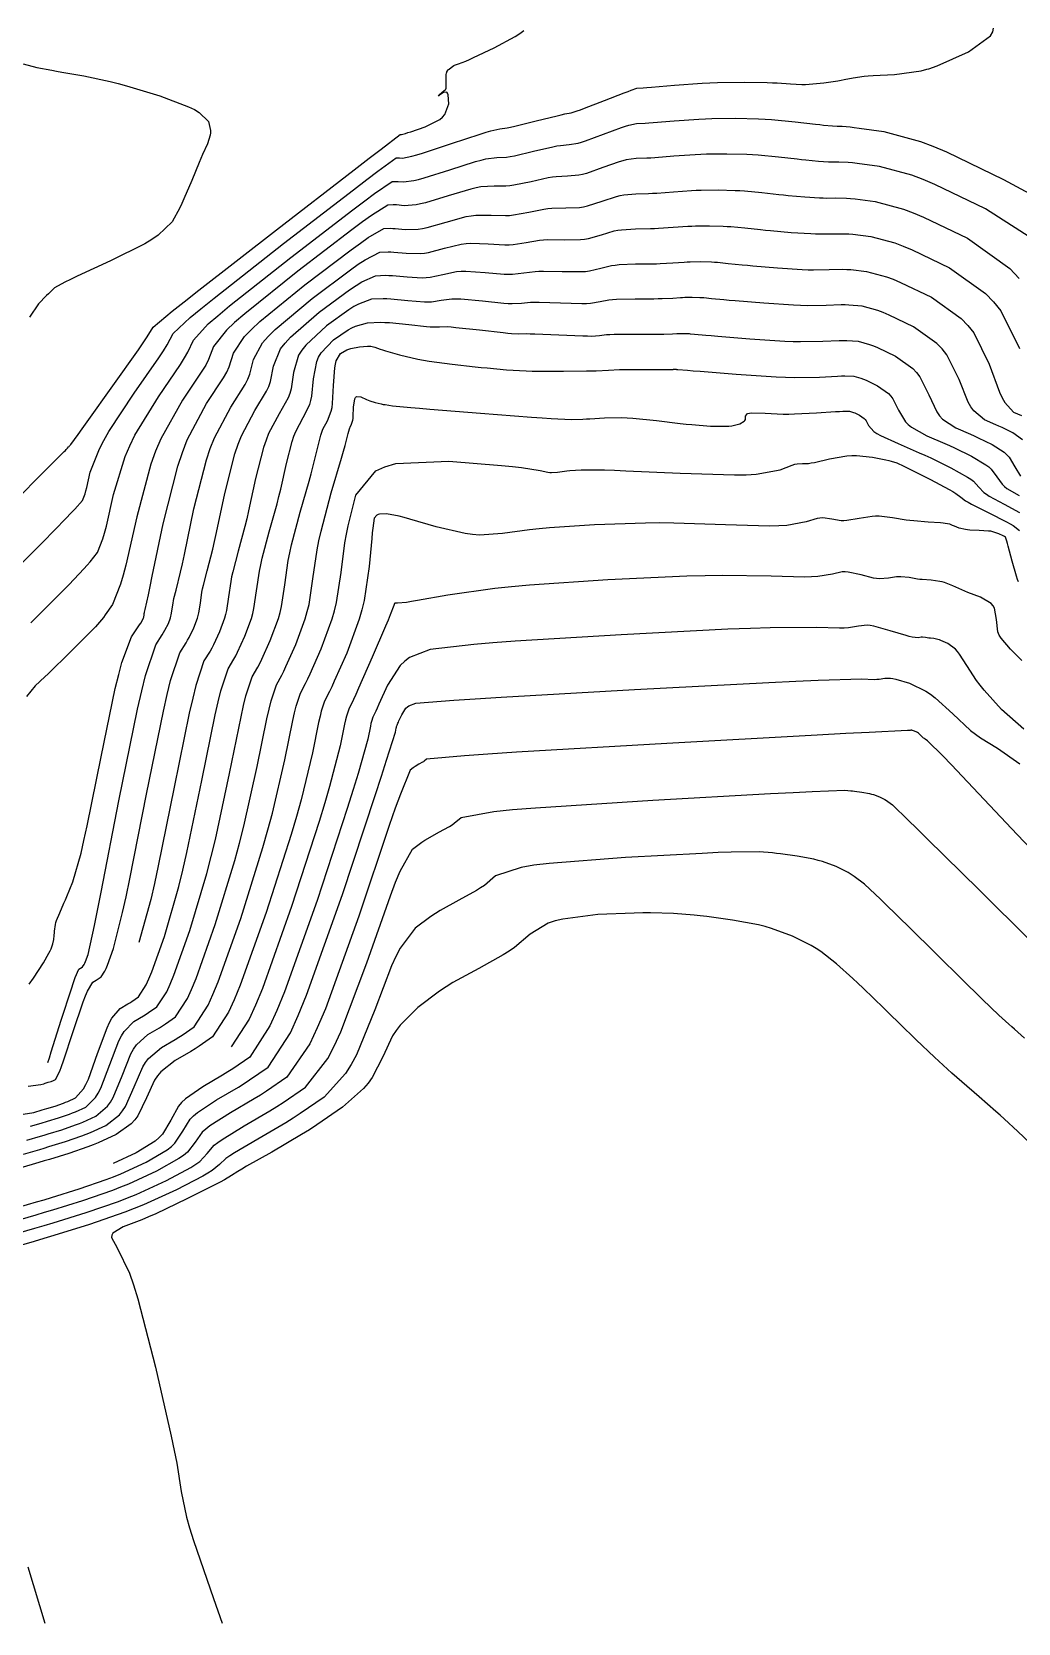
# Model space of a CAD drawing. Header units: metres. Extents: x 837476 to 838477, y 1189012 to 1191014.
# Drawn here: x 837798.6 to 837837.4, y 1189013.9 to 1189076.5 of the extents above; entities that cross this region are included whole.
import ezdxf

# ---------------------------------------------------------------- set-up
doc = ezdxf.new("R2010")
doc.units = ezdxf.units.M
doc.header["$LTSCALE"] = 0.3
doc.layers.add('COTAS 10', color=1, linetype='Continuous')
doc.layers.add('COTAS INT', color=252, linetype='Continuous')

msp = doc.modelspace()

# ---------------------------------------------------------------- linework, layer by layer
at = {"layer": 'COTAS 10'}
for points in [[(837798.022, 1189055.415), (837798.999, 1189056.4), (837799.926, 1189057.346), (837800.111, 1189057.539), (837800.265, 1189057.702), (837800.562, 1189058.043), (837800.666, 1189058.303), (837800.699, 1189058.416), (837800.734, 1189058.545), (837800.872, 1189059.159), (837801.227, 1189060.077), (837801.398, 1189060.398), (837801.601, 1189060.748), (837802.598, 1189062.256), (837803.567, 1189063.648), (837803.751, 1189063.926), (837803.9, 1189064.157), (837804.136, 1189064.604), (837804.802, 1189065.234), (837805.221, 1189065.58), (837805.743, 1189066.001), (837808.475, 1189068.144), (837811.221, 1189070.261), (837811.75, 1189070.665), (837812.18, 1189070.991), (837812.898, 1189071.512), (837812.977, 1189071.516), (837813.003, 1189071.515), (837813.03, 1189071.513), (837813.145, 1189071.502), (837813.518, 1189071.582), (837813.709, 1189071.637), (837813.937, 1189071.707), (837815.076, 1189072.08), (837816.21, 1189072.454), (837816.435, 1189072.524), (837816.622, 1189072.58), (837816.978, 1189072.662), (837817.261, 1189072.701), (837817.402, 1189072.731), (837817.57, 1189072.769), (837818.404, 1189072.971), (837819.23, 1189073.176), (837819.393, 1189073.215), (837819.529, 1189073.246), (837819.78, 1189073.293), (837820.021, 1189073.364), (837820.149, 1189073.411), (837820.304, 1189073.468), (837821.087, 1189073.771), (837821.866, 1189074.075), (837822.018, 1189074.133), (837822.143, 1189074.18), (837822.366, 1189074.254), (837822.619, 1189074.272), (837822.763, 1189074.284), (837822.94, 1189074.299), (837823.843, 1189074.376), (837824.939, 1189074.452), (837825.237, 1189074.466), (837825.533, 1189074.477), (837826.581, 1189074.491), (837827.491, 1189074.477), (837827.699, 1189074.471), (837827.888, 1189074.463), (837828.413, 1189074.424), (837828.857, 1189074.403), (837828.995, 1189074.406), (837829.14, 1189074.413), (837829.718, 1189074.47), (837830.273, 1189074.551), (837830.404, 1189074.573), (837830.525, 1189074.595), (837830.878, 1189074.671), (837831.303, 1189074.735), (837831.468, 1189074.749), (837831.655, 1189074.761), (837832.501, 1189074.791), (837833.543, 1189074.939), (837833.773, 1189075.004), (837833.837, 1189075.022), (837833.853, 1189075.026), (837834.172, 1189075.133), (837835.403, 1189075.685), (837836.272, 1189076.316), (837836.363, 1189076.473), (837836.389, 1189076.623)], [(837798.428, 1189035.001), (837798.924, 1189035.062), (837799.037, 1189035.094), (837799.068, 1189035.104), (837799.1, 1189035.113), (837799.215, 1189035.149), (837799.329, 1189035.188), (837799.36, 1189035.2), (837799.391, 1189035.213), (837799.497, 1189035.262), (837799.669, 1189035.583), (837799.74, 1189035.768), (837799.822, 1189035.993), (837800.203, 1189037.154), (837800.593, 1189038.32), (837800.68, 1189038.55), (837800.758, 1189038.739), (837800.964, 1189039.085), (837801.105, 1189039.168), (837801.142, 1189039.191), (837801.178, 1189039.214), (837801.3, 1189039.298), (837801.444, 1189039.522), (837801.494, 1189039.632), (837801.548, 1189039.764), (837801.782, 1189040.418), (837802.141, 1189041.832), (837802.275, 1189042.442), (837802.424, 1189043.148), (837803.085, 1189046.489), (837803.746, 1189049.751), (837803.895, 1189050.407), (837804.03, 1189050.955), (837804.392, 1189052.045), (837804.638, 1189052.433), (837804.7, 1189052.54), (837804.758, 1189052.647), (837804.945, 1189053.031), (837805.086, 1189053.413), (837805.115, 1189053.518), (837805.141, 1189053.624), (837805.199, 1189054.005), (837805.259, 1189054.432), (837805.286, 1189054.566), (837805.318, 1189054.708), (837805.47, 1189055.277), (837805.686, 1189056.117), (837805.758, 1189056.428), (837805.836, 1189056.774), (837806.16, 1189058.308), (837806.561, 1189059.879), (837806.686, 1189060.248), (837806.818, 1189060.588), (837807.346, 1189061.578), (837807.805, 1189062.335), (837807.893, 1189062.529), (837807.963, 1189062.715), (837808.077, 1189063.329), (837808.354, 1189063.999), (837808.528, 1189064.221), (837808.744, 1189064.458), (837809.874, 1189065.444), (837811.069, 1189066.326), (837811.325, 1189066.498), (837811.55, 1189066.638), (837812.092, 1189066.882), (837812.483, 1189066.898), (837812.613, 1189066.895), (837812.751, 1189066.887), (837813.326, 1189066.832), (837813.928, 1189066.8), (837814.084, 1189066.808), (837814.234, 1189066.822), (837814.734, 1189066.934), (837815.275, 1189067.042), (837815.451, 1189067.054), (837815.638, 1189067.058), (837816.406, 1189067.008), (837817.15, 1189066.944), (837817.322, 1189066.939), (837817.478, 1189066.94), (837817.919, 1189066.99), (837818.36, 1189067.052), (837818.517, 1189067.06), (837818.688, 1189067.065), (837819.431, 1189067.048), (837820.175, 1189067.042), (837820.347, 1189067.053), (837820.504, 1189067.069), (837820.949, 1189067.172), (837821.369, 1189067.282), (837821.511, 1189067.302), (837821.664, 1189067.319), (837822.306, 1189067.343), (837822.968, 1189067.348), (837823.133, 1189067.352), (837823.289, 1189067.358), (837823.787, 1189067.388), (837824.226, 1189067.418), (837824.346, 1189067.424), (837824.464, 1189067.428), (837824.884, 1189067.434), (837825.3, 1189067.423), (837825.416, 1189067.416), (837825.532, 1189067.408), (837825.955, 1189067.368), (837826.511, 1189067.311), (837826.711, 1189067.292), (837826.932, 1189067.273), (837827.893, 1189067.191), (837828.871, 1189067.127), (837829.101, 1189067.118), (837829.313, 1189067.112), (837829.934, 1189067.124), (837830.467, 1189067.135), (837830.624, 1189067.129), (837830.785, 1189067.119), (837831.401, 1189067.053), (837832.183, 1189066.84), (837832.449, 1189066.739), (837832.736, 1189066.619), (837833.951, 1189066.032), (837835.125, 1189065.2), (837835.385, 1189064.925), (837835.618, 1189064.63), (837836.226, 1189063.407), (837836.631, 1189062.296), (837836.736, 1189062.073), (837836.837, 1189061.887), (837837.177, 1189061.517), (837837.492, 1189061.383)], [(837798.243, 1189032.325), (837798.881, 1189032.511), (837799.06, 1189032.564), (837799.239, 1189032.618), (837799.892, 1189032.818), (837800.536, 1189033.041), (837800.71, 1189033.109), (837800.881, 1189033.179), (837801.485, 1189033.455), (837802.014, 1189033.865), (837802.139, 1189034.021), (837802.255, 1189034.194), (837802.596, 1189034.971), (837802.932, 1189035.753), (837803.044, 1189035.929), (837803.165, 1189036.088), (837803.672, 1189036.515), (837804.21, 1189036.831), (837804.351, 1189036.919), (837804.488, 1189037.007), (837804.951, 1189037.328), (837805.5, 1189038.178), (837805.69, 1189038.6), (837805.898, 1189039.103), (837806.787, 1189041.594), (837807.661, 1189044.389), (837807.858, 1189045.083), (837808.036, 1189045.743), (837808.52, 1189047.84), (837808.833, 1189049.381), (837808.903, 1189049.691), (837808.967, 1189049.95), (837809.138, 1189050.465), (837809.339, 1189050.844), (837809.422, 1189051.017), (837809.517, 1189051.22), (837809.955, 1189052.202), (837810.388, 1189053.377), (837810.479, 1189053.702), (837810.557, 1189054.027), (837810.735, 1189055.199), (837810.883, 1189056.379), (837810.942, 1189056.71), (837811.009, 1189057.041), (837811.317, 1189058.253), (837812.096, 1189059.199), (837812.46, 1189059.364), (837812.889, 1189059.487), (837814.972, 1189059.579), (837817.047, 1189059.414), (837817.469, 1189059.374), (837817.826, 1189059.337), (837818.569, 1189059.224), (837818.863, 1189059.154), (837818.938, 1189059.144), (837819.01, 1189059.139), (837819.245, 1189059.153), (837819.52, 1189059.193), (837819.617, 1189059.202), (837819.724, 1189059.212), (837820.182, 1189059.243), (837821.093, 1189059.24), (837821.484, 1189059.228), (837821.935, 1189059.21), (837824.065, 1189059.107), (837826.204, 1189059.045), (837826.66, 1189059.054), (837827.057, 1189059.074), (837828.001, 1189059.243), (837828.477, 1189059.429), (837828.578, 1189059.461), (837828.667, 1189059.485), (837828.879, 1189059.498), (837829.12, 1189059.5), (837829.227, 1189059.515), (837829.351, 1189059.537), (837829.942, 1189059.673), (837830.63, 1189059.793), (837830.815, 1189059.805), (837830.998, 1189059.808), (837831.637, 1189059.743), (837832.163, 1189059.633), (837832.274, 1189059.608), (837832.37, 1189059.585), (837832.591, 1189059.52), (837832.868, 1189059.388), (837832.999, 1189059.322), (837833.154, 1189059.244), (837833.909, 1189058.858), (837834.645, 1189058.468), (837834.788, 1189058.387), (837834.905, 1189058.318), (837835.106, 1189058.167), (837835.293, 1189058.028), (837835.401, 1189057.967), (837835.533, 1189057.895), (837836.212, 1189057.553), (837836.905, 1189057.199), (837837.046, 1189057.12), (837837.165, 1189057.049), (837837.41, 1189056.861)], [(837839.594, 1189042.519), (837837.322, 1189044.902), (837835.166, 1189047.195), (837834.746, 1189047.637), (837834.402, 1189047.995), (837833.802, 1189048.589), (837833.7, 1189048.649), (837833.672, 1189048.67), (837833.644, 1189048.692), (837833.54, 1189048.79), (837833.437, 1189048.884), (837833.409, 1189048.905), (837833.381, 1189048.923), (837833.285, 1189048.969), (837833.205, 1189048.993), (837833.188, 1189048.996), (837833.174, 1189048.999), (837833.14, 1189048.999), (837833.108, 1189048.993), (837833.095, 1189048.992), (837833.079, 1189048.992), (837833.007, 1189048.994), (837831.504, 1189048.917), (837830.587, 1189048.868), (837829.452, 1189048.805), (837823.544, 1189048.477), (837817.638, 1189048.133), (837816.505, 1189048.061), (837815.589, 1189047.999), (837814.096, 1189047.857), (837814.005, 1189047.781), (837813.974, 1189047.759), (837813.94, 1189047.738), (837813.797, 1189047.659), (837813.646, 1189047.576), (837813.607, 1189047.551), (837813.57, 1189047.527), (837813.444, 1189047.432), (837813.064, 1189046.491), (837812.866, 1189045.933), (837812.628, 1189045.246), (837811.435, 1189041.688), (837810.115, 1189038.041), (837809.797, 1189037.297), (837809.5, 1189036.668), (837808.602, 1189035.357), (837807.797, 1189034.8), (837807.559, 1189034.647), (837807.315, 1189034.494), (837806.381, 1189033.946), (837805.573, 1189033.436), (837805.409, 1189033.308), (837805.271, 1189033.185), (837804.989, 1189032.789), (837804.688, 1189032.395), (837804.538, 1189032.274), (837804.359, 1189032.147), (837803.472, 1189031.648), (837802.372, 1189031.146), (837802.059, 1189031.018), (837801.742, 1189030.894), (837800.568, 1189030.488), (837799.378, 1189030.122), (837799.052, 1189030.024), (837798.726, 1189029.927), (837797.562, 1189029.588)]]:
    msp.add_lwpolyline(points, dxfattribs=at)
at = {"layer": 'COTAS INT'}
for points in [[(837797.868, 1189057.972), (837799.088, 1189059.202), (837799.324, 1189059.44), (837799.517, 1189059.634), (837799.848, 1189059.966), (837799.894, 1189060.011), (837799.92, 1189060.039), (837799.969, 1189060.094), (837800.02, 1189060.152), (837800.034, 1189060.168), (837800.049, 1189060.184), (837800.105, 1189060.242), (837800.394, 1189060.632), (837800.556, 1189060.857), (837800.753, 1189061.132), (837801.763, 1189062.551), (837802.761, 1189063.97), (837802.952, 1189064.246), (837803.105, 1189064.471), (837803.348, 1189064.859), (837804.091, 1189065.48), (837804.56, 1189065.852), (837805.143, 1189066.31), (837808.196, 1189068.684), (837811.251, 1189071.048), (837811.835, 1189071.499), (837812.306, 1189071.862), (837813.06, 1189072.438), (837813.075, 1189072.439), (837813.086, 1189072.439), (837813.109, 1189072.436), (837813.268, 1189072.481), (837813.359, 1189072.51), (837813.471, 1189072.546), (837814.046, 1189072.738), (837814.618, 1189073.023), (837814.728, 1189073.118), (837814.817, 1189073.22), (837814.966, 1189073.645), (837814.941, 1189074), (837814.921, 1189074.057), (837814.896, 1189074.096), (837814.757, 1189074.089), (837814.618, 1189073.993), (837814.593, 1189073.977), (837814.573, 1189073.964), (837814.547, 1189073.953), (837814.574, 1189073.981), (837814.587, 1189073.993), (837814.602, 1189074.006), (837814.678, 1189074.069), (837814.794, 1189074.162), (837814.838, 1189074.198), (837814.863, 1189074.254), (837814.867, 1189074.279), (837814.869, 1189074.309), (837814.868, 1189074.453), (837814.862, 1189074.61), (837814.862, 1189074.647), (837814.863, 1189074.682), (837814.871, 1189074.787), (837814.885, 1189074.864), (837814.889, 1189074.881), (837814.894, 1189074.897), (837814.913, 1189074.939), (837814.949, 1189074.98), (837814.964, 1189074.994), (837814.982, 1189075.01), (837815.065, 1189075.078), (837815.169, 1189075.146), (837815.2, 1189075.162), (837815.232, 1189075.175), (837815.353, 1189075.212), (837815.644, 1189075.325), (837815.783, 1189075.387), (837815.947, 1189075.462), (837816.748, 1189075.843), (837817.577, 1189076.293), (837817.759, 1189076.412), (837817.92, 1189076.528)], [(837798.234, 1189075.211), (837798.766, 1189075.076), (837799.352, 1189074.964), (837799.545, 1189074.928), (837799.753, 1189074.891), (837800.617, 1189074.739), (837801.654, 1189074.519), (837801.971, 1189074.438), (837802.301, 1189074.349), (837803.599, 1189073.956), (837804.735, 1189073.528), (837804.963, 1189073.417), (837805.153, 1189073.308), (837805.524, 1189072.942), (837805.594, 1189072.597), (837805.593, 1189072.503), (837805.583, 1189072.409), (837805.476, 1189072.071), (837805.283, 1189071.647), (837805.219, 1189071.498), (837805.151, 1189071.335), (837804.866, 1189070.632), (837804.555, 1189069.9), (837804.471, 1189069.718), (837804.387, 1189069.546), (837804.09, 1189069.002), (837803.539, 1189068.472), (837803.296, 1189068.308), (837803.014, 1189068.137), (837801.665, 1189067.461), (837800.349, 1189066.858), (837800.088, 1189066.733), (837799.871, 1189066.627), (837799.457, 1189066.398), (837799.286, 1189066.236), (837799.221, 1189066.173), (837799.15, 1189066.101), (837798.829, 1189065.773), (837798.484, 1189065.256)], [(837798.529, 1189053.219), (837799.062, 1189053.754), (837799.223, 1189053.916), (837799.389, 1189054.083), (837800.035, 1189054.733), (837800.621, 1189055.345), (837800.749, 1189055.488), (837800.863, 1189055.619), (837801.151, 1189055.994), (837801.364, 1189056.527), (837801.431, 1189056.757), (837801.502, 1189057.022), (837801.784, 1189058.279), (837802.24, 1189059.775), (837802.42, 1189060.191), (837802.622, 1189060.607), (837803.548, 1189062.12), (837804.414, 1189063.386), (837804.58, 1189063.647), (837804.713, 1189063.869), (837804.924, 1189064.349), (837805.512, 1189064.987), (837805.883, 1189065.308), (837806.343, 1189065.693), (837808.755, 1189067.604), (837811.19, 1189069.474), (837811.665, 1189069.832), (837812.054, 1189070.121), (837812.737, 1189070.586), (837812.878, 1189070.592), (837812.925, 1189070.591), (837812.974, 1189070.588), (837813.182, 1189070.568), (837813.6, 1189070.625), (837813.784, 1189070.671), (837813.996, 1189070.73), (837815.007, 1189071.051), (837816.023, 1189071.371), (837816.238, 1189071.43), (837816.425, 1189071.476), (837816.864, 1189071.531), (837817.239, 1189071.55), (837817.386, 1189071.573), (837817.552, 1189071.603), (837818.307, 1189071.775), (837819.056, 1189071.951), (837819.218, 1189071.984), (837819.36, 1189072.009), (837819.71, 1189072.044), (837820.052, 1189072.1), (837820.189, 1189072.139), (837820.344, 1189072.188), (837821.06, 1189072.452), (837821.767, 1189072.717), (837821.917, 1189072.767), (837822.047, 1189072.808), (837822.354, 1189072.872), (837822.689, 1189072.888), (837822.837, 1189072.898), (837823.009, 1189072.911), (837823.832, 1189072.978), (837824.797, 1189073.045), (837825.059, 1189073.057), (837825.319, 1189073.067), (837826.242, 1189073.079), (837827.156, 1189073.054), (837827.411, 1189073.04), (837827.667, 1189073.023), (837828.597, 1189072.935), (837829.389, 1189072.844), (837829.558, 1189072.826), (837829.705, 1189072.81), (837830.055, 1189072.775), (837830.24, 1189072.763), (837830.284, 1189072.761), (837830.324, 1189072.76), (837830.441, 1189072.762), (837830.751, 1189072.734), (837830.912, 1189072.715), (837831.105, 1189072.689), (837832.077, 1189072.554), (837833.52, 1189072.163), (837834.01, 1189071.976), (837834.54, 1189071.755), (837836.783, 1189070.672), (837838.808, 1189069.576)], [(837837.941, 1189068.313), (837836.075, 1189069.512), (837834.089, 1189070.471), (837833.62, 1189070.667), (837833.185, 1189070.832), (837831.908, 1189071.179), (837831.025, 1189071.297), (837830.84, 1189071.318), (837830.68, 1189071.335), (837830.315, 1189071.353), (837830.071, 1189071.348), (837829.988, 1189071.35), (837829.898, 1189071.354), (837829.514, 1189071.379), (837829.012, 1189071.425), (837828.846, 1189071.442), (837828.67, 1189071.461), (837827.936, 1189071.543), (837827.133, 1189071.619), (837826.912, 1189071.634), (837826.692, 1189071.646), (837825.902, 1189071.668), (837825.106, 1189071.657), (837824.881, 1189071.649), (837824.654, 1189071.638), (837823.82, 1189071.581), (837823.079, 1189071.522), (837822.911, 1189071.511), (837822.759, 1189071.503), (837822.342, 1189071.49), (837821.951, 1189071.436), (837821.815, 1189071.401), (837821.667, 1189071.358), (837821.032, 1189071.132), (837820.384, 1189070.908), (837820.228, 1189070.867), (837820.083, 1189070.836), (837819.64, 1189070.795), (837819.192, 1189070.773), (837819.043, 1189070.753), (837818.882, 1189070.726), (837818.21, 1189070.579), (837817.533, 1189070.437), (837817.37, 1189070.414), (837817.217, 1189070.398), (837816.749, 1189070.4), (837816.228, 1189070.371), (837816.041, 1189070.336), (837815.836, 1189070.289), (837814.939, 1189070.022), (837814.056, 1189069.753), (837813.859, 1189069.705), (837813.682, 1189069.669), (837813.218, 1189069.634), (837812.918, 1189069.663), (837812.847, 1189069.667), (837812.779, 1189069.669), (837812.576, 1189069.66), (837811.928, 1189069.25), (837811.58, 1189068.998), (837811.16, 1189068.687), (837809.035, 1189067.064), (837806.943, 1189065.384), (837806.544, 1189065.036), (837806.223, 1189064.74), (837805.712, 1189064.094), (837805.525, 1189063.58), (837805.408, 1189063.367), (837805.262, 1189063.123), (837804.498, 1189061.985), (837803.643, 1189060.467), (837803.441, 1189059.983), (837803.253, 1189059.472), (837802.697, 1189057.399), (837802.27, 1189055.499), (837802.163, 1189055.098), (837802.062, 1189054.75), (837801.739, 1189053.945), (837801.46, 1189053.535), (837801.387, 1189053.437), (837801.316, 1189053.345), (837801.071, 1189053.067), (837800.756, 1189052.75), (837800.64, 1189052.634), (837800.512, 1189052.505), (837799.943, 1189051.935), (837799.358, 1189051.357), (837799.219, 1189051.223), (837799.089, 1189051.1), (837798.705, 1189050.748), (837798.356, 1189050.324)], [(837798.467, 1189039.013), (837798.631, 1189039.243), (837799.035, 1189039.854), (837799.246, 1189040.235), (837799.29, 1189040.321), (837799.326, 1189040.397), (837799.403, 1189040.602), (837799.432, 1189040.768), (837799.439, 1189040.82), (837799.445, 1189040.876), (837799.462, 1189041.098), (837799.501, 1189041.354), (837799.521, 1189041.431), (837799.546, 1189041.51), (837799.667, 1189041.817), (837799.835, 1189042.199), (837799.889, 1189042.326), (837799.946, 1189042.463), (837800.18, 1189043.031), (837800.506, 1189044.169), (837800.622, 1189044.663), (837800.748, 1189045.236), (837801.294, 1189047.954), (837801.854, 1189050.641), (837801.988, 1189051.194), (837802.114, 1189051.665), (837802.494, 1189052.676), (837802.758, 1189053.069), (837802.811, 1189053.149), (837802.855, 1189053.217), (837802.941, 1189053.362), (837802.965, 1189053.427), (837802.97, 1189053.445), (837802.974, 1189053.463), (837802.984, 1189053.528), (837802.994, 1189053.6), (837802.999, 1189053.623), (837803.004, 1189053.647), (837803.03, 1189053.744), (837803.157, 1189054.326), (837803.226, 1189054.656), (837803.309, 1189055.059), (837803.733, 1189057.123), (837804.312, 1189059.393), (837804.493, 1189059.927), (837804.684, 1189060.418), (837805.447, 1189061.849), (837806.11, 1189062.86), (837806.236, 1189063.088), (837806.338, 1189063.292), (837806.501, 1189063.839), (837806.933, 1189064.493), (837807.205, 1189064.765), (837807.543, 1189065.075), (837809.314, 1189066.524), (837811.13, 1189067.9), (837811.495, 1189068.165), (837811.802, 1189068.379), (837812.414, 1189068.734), (837812.681, 1189068.745), (837812.769, 1189068.743), (837812.863, 1189068.738), (837813.254, 1189068.7), (837813.764, 1189068.713), (837813.934, 1189068.739), (837814.115, 1189068.776), (837814.871, 1189068.993), (837815.649, 1189069.207), (837815.845, 1189069.242), (837816.031, 1189069.267), (837816.635, 1189069.269), (837817.194, 1189069.247), (837817.354, 1189069.256), (837817.515, 1189069.272), (837818.113, 1189069.383), (837818.708, 1189069.502), (837818.867, 1189069.522), (837819.024, 1189069.537), (837819.571, 1189069.546), (837820.113, 1189069.571), (837820.268, 1189069.596), (837820.424, 1189069.629), (837821.004, 1189069.812), (837821.568, 1189069.999), (837821.714, 1189070.035), (837821.855, 1189070.063), (837822.33, 1189070.108), (837822.829, 1189070.118), (837822.985, 1189070.125), (837823.149, 1189070.134), (837823.809, 1189070.183), (837824.511, 1189070.232), (837824.702, 1189070.241), (837824.892, 1189070.248), (837825.563, 1189070.257), (837826.228, 1189070.238), (837826.413, 1189070.228), (837826.599, 1189070.216), (837827.276, 1189070.151), (837827.95, 1189070.078), (837828.135, 1189070.059), (837828.318, 1189070.041), (837828.974, 1189069.983), (837829.555, 1189069.945), (837829.692, 1189069.939), (837829.819, 1189069.936), (837830.188, 1189069.943), (837830.609, 1189069.935), (837830.768, 1189069.922), (837830.945, 1189069.904), (837831.739, 1189069.804), (837832.851, 1189069.502), (837833.229, 1189069.357), (837833.638, 1189069.187), (837835.367, 1189068.352), (837837.036, 1189067.168), (837837.406, 1189066.776)], [(837799.2, 1189035.927), (837799.261, 1189036.117), (837799.335, 1189036.353), (837799.725, 1189037.59), (837800.125, 1189038.833), (837800.207, 1189039.074), (837800.276, 1189039.269), (837800.422, 1189039.599), (837800.484, 1189039.635), (837800.501, 1189039.646), (837800.516, 1189039.656), (837800.57, 1189039.693), (837800.633, 1189039.79), (837800.655, 1189039.839), (837800.678, 1189039.897), (837800.781, 1189040.183), (837801.037, 1189041.32), (837801.158, 1189041.914), (837801.301, 1189042.629), (837801.998, 1189046.219), (837802.729, 1189049.825), (837802.894, 1189050.55), (837803.042, 1189051.156), (837803.443, 1189052.36), (837803.698, 1189052.751), (837803.755, 1189052.844), (837803.807, 1189052.932), (837803.943, 1189053.196), (837804.025, 1189053.42), (837804.042, 1189053.482), (837804.057, 1189053.544), (837804.091, 1189053.767), (837804.127, 1189054.016), (837804.143, 1189054.095), (837804.161, 1189054.178), (837804.25, 1189054.511), (837804.421, 1189055.221), (837804.492, 1189055.542), (837804.572, 1189055.916), (837804.947, 1189057.715), (837805.436, 1189059.636), (837805.59, 1189060.087), (837805.751, 1189060.503), (837806.397, 1189061.714), (837806.957, 1189062.598), (837807.064, 1189062.808), (837807.151, 1189063.003), (837807.289, 1189063.584), (837807.644, 1189064.246), (837807.866, 1189064.493), (837808.143, 1189064.767), (837809.594, 1189065.984), (837811.099, 1189067.113), (837811.41, 1189067.331), (837811.676, 1189067.509), (837812.253, 1189067.808), (837812.582, 1189067.822), (837812.691, 1189067.819), (837812.807, 1189067.813), (837813.29, 1189067.766), (837813.846, 1189067.757), (837814.009, 1189067.774), (837814.174, 1189067.799), (837814.802, 1189067.963), (837815.462, 1189068.124), (837815.648, 1189068.148), (837815.835, 1189068.162), (837816.52, 1189068.139), (837817.172, 1189068.095), (837817.338, 1189068.098), (837817.497, 1189068.106), (837818.016, 1189068.186), (837818.534, 1189068.277), (837818.692, 1189068.291), (837818.856, 1189068.301), (837819.501, 1189068.297), (837820.144, 1189068.307), (837820.307, 1189068.324), (837820.464, 1189068.349), (837820.977, 1189068.492), (837821.469, 1189068.641), (837821.612, 1189068.669), (837821.76, 1189068.691), (837822.318, 1189068.725), (837822.898, 1189068.733), (837823.059, 1189068.739), (837823.219, 1189068.746), (837823.798, 1189068.786), (837824.369, 1189068.825), (837824.524, 1189068.832), (837824.678, 1189068.838), (837825.223, 1189068.845), (837825.764, 1189068.83), (837825.915, 1189068.822), (837826.066, 1189068.812), (837826.616, 1189068.76), (837827.231, 1189068.694), (837827.423, 1189068.676), (837827.625, 1189068.657), (837828.434, 1189068.587), (837829.213, 1189068.536), (837829.396, 1189068.528), (837829.566, 1189068.524), (837830.061, 1189068.533), (837830.538, 1189068.535), (837830.696, 1189068.525), (837830.865, 1189068.512), (837831.57, 1189068.428), (837832.517, 1189068.171), (837832.839, 1189068.048), (837833.187, 1189067.903), (837834.659, 1189067.192), (837836.08, 1189066.184), (837836.396, 1189065.85), (837836.678, 1189065.494), (837837.414, 1189064.012)], [(837837.529, 1189060.422), (837837.152, 1189060.696), (837836.727, 1189060.906), (837836.607, 1189060.962), (837836.487, 1189061.017), (837836.042, 1189061.207), (837835.614, 1189061.564), (837835.503, 1189061.723), (837835.396, 1189061.909), (837835.038, 1189062.801), (837834.558, 1189063.766), (837834.375, 1189063.999), (837834.169, 1189064.215), (837833.244, 1189064.872), (837832.285, 1189065.335), (837832.058, 1189065.43), (837831.848, 1189065.51), (837831.232, 1189065.677), (837830.705, 1189065.727), (837830.552, 1189065.733), (837830.396, 1189065.735), (837829.807, 1189065.714), (837829.061, 1189065.7), (837828.805, 1189065.707), (837828.528, 1189065.718), (837827.353, 1189065.796), (837826.238, 1189065.889), (837826, 1189065.909), (837825.792, 1189065.928), (837825.295, 1189065.976), (837824.999, 1189066.005), (837824.917, 1189066.01), (837824.836, 1189066.015), (837824.544, 1189066.023), (837824.25, 1189066.019), (837824.167, 1189066.016), (837824.084, 1189066.012), (837823.776, 1189065.99), (837823.359, 1189065.97), (837823.206, 1189065.966), (837823.038, 1189065.963), (837822.294, 1189065.961), (837821.568, 1189065.947), (837821.41, 1189065.936), (837821.27, 1189065.923), (837820.922, 1189065.852), (837820.544, 1189065.789), (837820.387, 1189065.781), (837820.206, 1189065.778), (837819.361, 1189065.8), (837818.52, 1189065.828), (837818.342, 1189065.829), (837818.186, 1189065.827), (837817.823, 1189065.794), (837817.46, 1189065.774), (837817.306, 1189065.781), (837817.128, 1189065.792), (837816.291, 1189065.877), (837815.441, 1189065.953), (837815.254, 1189065.959), (837815.088, 1189065.959), (837814.666, 1189065.905), (837814.293, 1189065.846), (837814.159, 1189065.842), (837814.01, 1189065.844), (837813.363, 1189065.898), (837812.695, 1189065.962), (837812.535, 1189065.971), (837812.385, 1189065.975), (837811.931, 1189065.956), (837811.424, 1189065.767), (837811.24, 1189065.664), (837811.038, 1189065.539), (837810.154, 1189064.904), (837809.344, 1189064.149), (837809.189, 1189063.949), (837809.064, 1189063.753), (837808.865, 1189063.074), (837808.776, 1189062.426), (837808.721, 1189062.249), (837808.653, 1189062.073), (837808.296, 1189061.443), (837807.885, 1189060.673), (837807.783, 1189060.409), (837807.685, 1189060.122), (837807.374, 1189058.901), (837807.099, 1189057.632), (837807.025, 1189057.314), (837806.951, 1189057.012), (837806.69, 1189056.044), (837806.475, 1189055.238), (837806.43, 1189055.038), (837806.392, 1189054.848), (837806.306, 1189054.244), (837806.224, 1189053.705), (837806.188, 1189053.555), (837806.146, 1189053.406), (837805.947, 1189052.865), (837805.71, 1189052.361), (837805.644, 1189052.235), (837805.579, 1189052.115), (837805.341, 1189051.729), (837805.017, 1189050.754), (837804.897, 1189050.264), (837804.764, 1189049.677), (837804.172, 1189046.759), (837803.546, 1189043.667), (837803.392, 1189042.97), (837803.245, 1189042.343), (837802.783, 1189040.654)], [(837798.054, 1189033.864), (837798.651, 1189033.967), (837798.975, 1189034.061), (837799.065, 1189034.088), (837799.156, 1189034.115), (837799.486, 1189034.217), (837799.812, 1189034.33), (837799.9, 1189034.364), (837799.987, 1189034.399), (837800.292, 1189034.539), (837800.607, 1189034.896), (837800.7, 1189035.069), (837800.795, 1189035.274), (837801.16, 1189036.281), (837801.528, 1189037.293), (837801.626, 1189037.501), (837801.721, 1189037.678), (837802.047, 1189038.057), (837802.347, 1189038.233), (837802.426, 1189038.282), (837802.502, 1189038.332), (837802.76, 1189038.51), (837803.066, 1189038.984), (837803.172, 1189039.219), (837803.288, 1189039.5), (837803.784, 1189040.889), (837804.349, 1189042.854), (837804.508, 1189043.498), (837804.669, 1189044.186), (837805.259, 1189047.029), (837805.781, 1189049.603), (837805.899, 1189050.12), (837806.005, 1189050.553), (837806.29, 1189051.413), (837806.519, 1189051.797), (837806.589, 1189051.931), (837806.662, 1189052.076), (837806.949, 1189052.699), (837807.207, 1189053.398), (837807.261, 1189053.592), (837807.307, 1189053.785), (837807.413, 1189054.483), (837807.524, 1189055.263), (837807.574, 1189055.509), (837807.632, 1189055.768), (837807.91, 1189056.811), (837808.216, 1189057.907), (837808.291, 1189058.201), (837808.363, 1189058.489), (837808.588, 1189059.494), (837808.81, 1189060.365), (837808.879, 1189060.57), (837808.953, 1189060.758), (837809.246, 1189061.307), (837809.5, 1189061.81), (837809.549, 1189061.97), (837809.589, 1189062.138), (837809.653, 1189062.819), (837809.775, 1189063.506), (837809.85, 1189063.677), (837809.944, 1189063.841), (837810.433, 1189064.364), (837811.008, 1189064.752), (837811.155, 1189064.831), (837811.298, 1189064.897), (837811.769, 1189065.03), (837812.286, 1189065.051), (837812.457, 1189065.046), (837812.639, 1189065.037), (837813.399, 1189064.964), (837814.092, 1189064.888), (837814.233, 1189064.876), (837814.352, 1189064.869), (837814.598, 1189064.876), (837814.901, 1189064.877), (837815.057, 1189064.865), (837815.244, 1189064.849), (837816.177, 1189064.746), (837817.106, 1189064.641), (837817.29, 1189064.623), (837817.442, 1189064.609), (837817.726, 1189064.598), (837818.013, 1189064.602), (837818.166, 1189064.598), (837818.352, 1189064.592), (837819.292, 1189064.551), (837820.237, 1189064.513), (837820.426, 1189064.51), (837820.584, 1189064.509), (837820.894, 1189064.532), (837821.171, 1189064.564), (837821.308, 1189064.57), (837821.472, 1189064.575), (837822.283, 1189064.579), (837823.107, 1189064.578), (837823.28, 1189064.58), (837823.429, 1189064.581), (837823.765, 1189064.593), (837823.941, 1189064.605), (837824.037, 1189064.609), (837824.205, 1189064.611), (837824.372, 1189064.607), (837824.418, 1189064.604), (837824.465, 1189064.601), (837824.635, 1189064.585), (837825.073, 1189064.544), (837825.288, 1189064.526), (837825.545, 1189064.504), (837826.813, 1189064.4), (837828.186, 1189064.309), (837828.509, 1189064.296), (837828.808, 1189064.288), (837829.68, 1189064.305), (837830.325, 1189064.335), (837830.48, 1189064.336), (837830.625, 1189064.335), (837831.063, 1189064.302), (837831.514, 1189064.179), (837831.668, 1189064.121), (837831.834, 1189064.051), (837832.536, 1189063.713), (837833.213, 1189063.231), (837833.364, 1189063.073), (837833.498, 1189062.903), (837833.85, 1189062.196), (837834.162, 1189061.523), (837834.271, 1189061.374), (837834.391, 1189061.241), (837834.907, 1189060.897), (837835.481, 1189060.651), (837835.637, 1189060.58), (837835.792, 1189060.507), (837836.342, 1189060.237), (837836.808, 1189059.934), (837836.911, 1189059.841), (837837.002, 1189059.744), (837837.237, 1189059.364), (837837.45, 1189058.997)], [(837798.515, 1189033.42), (837798.943, 1189033.544), (837799.183, 1189033.616), (837799.621, 1189033.751), (837800.053, 1189033.9), (837800.17, 1189033.946), (837800.285, 1189033.993), (837800.69, 1189034.178), (837801.076, 1189034.552), (837801.18, 1189034.719), (837801.282, 1189034.914), (837801.639, 1189035.844), (837801.996, 1189036.78), (837802.099, 1189036.977), (837802.202, 1189037.148), (837802.589, 1189037.543), (837802.968, 1189037.766), (837803.067, 1189037.828), (837803.164, 1189037.89), (837803.49, 1189038.116), (837803.877, 1189038.715), (837804.012, 1189039.013), (837804.158, 1189039.367), (837804.785, 1189041.124), (837805.453, 1189043.366), (837805.625, 1189044.027), (837805.791, 1189044.705), (837806.346, 1189047.299), (837806.798, 1189049.529), (837806.9, 1189049.977), (837806.992, 1189050.352), (837807.239, 1189051.097), (837807.459, 1189051.479), (837807.533, 1189051.626), (837807.613, 1189051.791), (837807.951, 1189052.533), (837808.267, 1189053.391), (837808.333, 1189053.629), (837808.39, 1189053.866), (837808.52, 1189054.721), (837808.656, 1189055.679), (837808.717, 1189055.981), (837808.789, 1189056.299), (837809.13, 1189057.577), (837809.48, 1189058.803), (837809.557, 1189059.087), (837809.626, 1189059.347), (837809.802, 1189060.087), (837809.934, 1189060.608), (837809.976, 1189060.73), (837810.02, 1189060.843), (837810.195, 1189061.172), (837810.348, 1189061.547), (837810.377, 1189061.69), (837810.401, 1189061.849), (837810.441, 1189062.564), (837810.485, 1189063.259), (837810.512, 1189063.405), (837810.544, 1189063.532), (837810.713, 1189063.824), (837810.954, 1189063.962), (837811.033, 1189063.993), (837811.116, 1189064.019), (837811.457, 1189064.086), (837811.776, 1189064.111), (837811.846, 1189064.111), (837811.908, 1189064.108), (837812.061, 1189064.073), (837812.271, 1189063.994), (837812.368, 1189063.963), (837812.482, 1189063.928), (837813.033, 1189063.77), (837813.751, 1189063.601), (837813.971, 1189063.559), (837814.2, 1189063.52), (837815.1, 1189063.396), (837816.011, 1189063.298), (837816.247, 1189063.274), (837816.475, 1189063.251), (837817.236, 1189063.183), (837818.014, 1189063.138), (837818.252, 1189063.131), (837818.499, 1189063.125), (837819.476, 1189063.121), (837820.38, 1189063.134), (837820.583, 1189063.139), (837820.764, 1189063.144), (837821.246, 1189063.167), (837821.679, 1189063.187), (837821.829, 1189063.19), (837821.992, 1189063.193), (837822.692, 1189063.195), (837823.333, 1189063.193), (837823.563, 1189063.193), (837823.754, 1189063.195), (837823.798, 1189063.198), (837823.811, 1189063.199), (837823.823, 1189063.199), (837823.865, 1189063.2), (837823.908, 1189063.199), (837823.92, 1189063.198), (837823.931, 1189063.197), (837823.974, 1189063.193), (837824.353, 1189063.161), (837824.577, 1189063.143), (837824.851, 1189063.12), (837826.272, 1189063.004), (837827.844, 1189062.9), (837828.214, 1189062.885), (837828.555, 1189062.876), (837829.554, 1189062.895), (837830.254, 1189062.935), (837830.408, 1189062.94), (837830.545, 1189062.942), (837830.893, 1189062.926), (837831.18, 1189062.849), (837831.277, 1189062.811), (837831.383, 1189062.768), (837831.828, 1189062.553), (837832.258, 1189062.247), (837832.353, 1189062.147), (837832.439, 1189062.039), (837832.661, 1189061.59), (837832.927, 1189061.136), (837833.039, 1189061.024), (837833.168, 1189060.918), (837833.772, 1189060.586), (837834.476, 1189060.285), (837834.667, 1189060.198), (837834.857, 1189060.109), (837835.531, 1189059.777), (837836.087, 1189059.445), (837836.203, 1189059.356), (837836.303, 1189059.269), (837836.526, 1189058.965), (837836.731, 1189058.674), (837836.819, 1189058.595), (837836.92, 1189058.516), (837837.4, 1189058.237)], [(837798.379, 1189032.872), (837798.912, 1189033.027), (837799.062, 1189033.072), (837799.211, 1189033.117), (837799.757, 1189033.285), (837800.295, 1189033.471), (837800.44, 1189033.527), (837800.583, 1189033.586), (837801.087, 1189033.816), (837801.545, 1189034.209), (837801.659, 1189034.37), (837801.768, 1189034.554), (837802.118, 1189035.408), (837802.464, 1189036.266), (837802.572, 1189036.453), (837802.684, 1189036.618), (837803.131, 1189037.029), (837803.589, 1189037.299), (837803.709, 1189037.374), (837803.826, 1189037.449), (837804.221, 1189037.722), (837804.688, 1189038.446), (837804.851, 1189038.806), (837805.028, 1189039.235), (837805.786, 1189041.359), (837806.557, 1189043.877), (837806.741, 1189044.555), (837806.914, 1189045.224), (837807.433, 1189047.569), (837807.815, 1189049.455), (837807.902, 1189049.834), (837807.979, 1189050.151), (837808.189, 1189050.781), (837808.399, 1189051.161), (837808.478, 1189051.322), (837808.565, 1189051.505), (837808.953, 1189052.368), (837809.327, 1189053.384), (837809.406, 1189053.665), (837809.474, 1189053.946), (837809.628, 1189054.96), (837809.789, 1189056.095), (837809.861, 1189056.452), (837809.945, 1189056.829), (837810.349, 1189058.344), (837810.745, 1189059.698), (837810.824, 1189059.973), (837810.889, 1189060.205), (837811.015, 1189060.68), (837811.059, 1189060.851), (837811.073, 1189060.891), (837811.087, 1189060.928), (837811.145, 1189061.036), (837811.195, 1189061.193), (837811.205, 1189061.261), (837811.213, 1189061.34), (837811.227, 1189061.712), (837811.272, 1189062.043), (837811.3, 1189062.096), (837811.335, 1189062.132), (837811.515, 1189062.121), (837811.737, 1189062.013), (837811.799, 1189061.987), (837811.859, 1189061.963), (837812.078, 1189061.891), (837812.314, 1189061.835), (837812.386, 1189061.821), (837812.462, 1189061.809), (837812.758, 1189061.768), (837813.48, 1189061.701), (837813.824, 1189061.672), (837814.23, 1189061.637), (837816.215, 1189061.474), (837818.22, 1189061.318), (837818.637, 1189061.288), (837818.995, 1189061.265), (837819.793, 1189061.23), (837820.241, 1189061.241), (837820.379, 1189061.248), (837820.522, 1189061.255), (837821.089, 1189061.292), (837821.77, 1189061.303), (837821.986, 1189061.293), (837822.214, 1189061.279), (837823.136, 1189061.182), (837824.07, 1189061.069), (837824.306, 1189061.045), (837824.532, 1189061.023), (837825.266, 1189060.968), (837825.849, 1189060.959), (837825.98, 1189060.965), (837826.098, 1189060.976), (837826.413, 1189061.049), (837826.586, 1189061.156), (837826.614, 1189061.189), (837826.633, 1189061.223), (837826.633, 1189061.358), (837826.718, 1189061.462), (837826.792, 1189061.477), (837826.887, 1189061.487), (837827.409, 1189061.471), (837828.122, 1189061.44), (837828.337, 1189061.44), (837828.56, 1189061.444), (837829.427, 1189061.486), (837830.183, 1189061.535), (837830.336, 1189061.544), (837830.465, 1189061.55), (837830.724, 1189061.551), (837830.846, 1189061.518), (837830.887, 1189061.502), (837830.932, 1189061.484), (837831.12, 1189061.393), (837831.302, 1189061.263), (837831.343, 1189061.221), (837831.379, 1189061.175), (837831.473, 1189060.985), (837831.692, 1189060.749), (837831.806, 1189060.674), (837831.944, 1189060.595), (837832.637, 1189060.276), (837833.47, 1189059.919), (837833.697, 1189059.816), (837833.922, 1189059.711), (837834.72, 1189059.318), (837835.366, 1189058.957), (837835.496, 1189058.872), (837835.604, 1189058.794), (837835.816, 1189058.566), (837836.012, 1189058.351), (837836.11, 1189058.281), (837836.227, 1189058.206), (837836.806, 1189057.895), (837837.409, 1189057.57)], [(837837.38, 1189054.834), (837837.341, 1189054.935), (837837.299, 1189055.056), (837837.125, 1189055.655), (837836.969, 1189056.24), (837836.938, 1189056.352), (837836.913, 1189056.443), (837836.869, 1189056.594), (837836.823, 1189056.622), (837836.797, 1189056.636), (837836.766, 1189056.652), (837836.604, 1189056.732), (837836.365, 1189056.81), (837836.285, 1189056.825), (837836.198, 1189056.837), (837835.832, 1189056.856), (837835.464, 1189056.872), (837835.375, 1189056.882), (837835.293, 1189056.894), (837835.042, 1189056.955), (837834.855, 1189057.024), (837834.813, 1189057.041), (837834.774, 1189057.056), (837834.67, 1189057.101), (837834.493, 1189057.137), (837834.409, 1189057.147), (837834.311, 1189057.156), (837833.828, 1189057.188), (837833.259, 1189057.233), (837833.105, 1189057.251), (837832.953, 1189057.27), (837832.419, 1189057.36), (837831.899, 1189057.419), (837831.756, 1189057.419), (837831.614, 1189057.412), (837831.103, 1189057.329), (837830.63, 1189057.246), (837830.511, 1189057.24), (837830.398, 1189057.241), (837830.031, 1189057.304), (837829.675, 1189057.353), (837829.568, 1189057.346), (837829.457, 1189057.33), (837829.029, 1189057.194), (837828.267, 1189057.058), (837827.947, 1189057.042), (837827.579, 1189057.034), (837825.854, 1189057.084), (837823.826, 1189057.151), (837823.267, 1189057.154), (837822.709, 1189057.15), (837820.704, 1189057.082), (837818.934, 1189056.961), (837818.524, 1189056.924), (837818.149, 1189056.886), (837817.088, 1189056.735), (837816.18, 1189056.679), (837815.903, 1189056.7), (837815.614, 1189056.737), (837814.479, 1189057.005), (837813.443, 1189057.309), (837813.217, 1189057.369), (837813.017, 1189057.418), (837812.518, 1189057.51), (837812.246, 1189057.498), (837812.19, 1189057.482), (837812.143, 1189057.461), (837812.041, 1189057.337), (837811.982, 1189056.949), (837811.962, 1189056.761), (837811.939, 1189056.537), (837811.842, 1189055.437), (837811.64, 1189054.107), (837811.551, 1189053.739), (837811.448, 1189053.37), (837810.957, 1189052.036), (837810.468, 1189050.935), (837810.367, 1189050.712), (837810.28, 1189050.526), (837810.087, 1189050.149), (837809.954, 1189049.749), (837809.905, 1189049.548), (837809.85, 1189049.307), (837809.607, 1189048.11), (837809.159, 1189046.262), (837808.975, 1189045.611), (837808.764, 1189044.9), (837807.788, 1189041.829), (837806.768, 1189038.97), (837806.529, 1189038.393), (837806.311, 1189037.909), (837805.681, 1189036.934), (837805.149, 1189036.566), (837804.993, 1189036.465), (837804.831, 1189036.364), (837804.214, 1189036.002), (837803.647, 1189035.557), (837803.517, 1189035.405), (837803.4, 1189035.239), (837803.075, 1189034.535), (837802.742, 1189033.834), (837802.619, 1189033.671), (837802.483, 1189033.522), (837801.882, 1189033.093), (837801.179, 1189032.773), (837800.98, 1189032.691), (837800.777, 1189032.612), (837800.027, 1189032.352), (837799.267, 1189032.118), (837799.058, 1189032.056), (837798.85, 1189031.994), (837798.106, 1189031.778)], [(837837.507, 1189051.737), (837837.064, 1189052.187), (837836.689, 1189052.619), (837836.621, 1189052.745), (837836.568, 1189052.873), (837836.509, 1189053.356), (837836.437, 1189053.796), (837836.377, 1189053.897), (837836.3, 1189053.988), (837835.877, 1189054.24), (837835.384, 1189054.425), (837835.263, 1189054.473), (837835.149, 1189054.52), (837834.79, 1189054.68), (837834.467, 1189054.806), (837834.375, 1189054.832), (837834.281, 1189054.853), (837833.934, 1189054.898), (837833.585, 1189054.926), (837833.491, 1189054.936), (837833.398, 1189054.949), (837833.071, 1189055.004), (837832.752, 1189055.039), (837832.665, 1189055.04), (837832.578, 1189055.035), (837832.265, 1189054.984), (837831.91, 1189054.955), (837831.796, 1189054.965), (837831.675, 1189054.982), (837831.182, 1189055.109), (837830.682, 1189055.222), (837830.557, 1189055.231), (837830.438, 1189055.23), (837830.057, 1189055.145), (837829.478, 1189055.042), (837829.234, 1189055.029), (837828.954, 1189055.024), (837827.642, 1189055.062), (837825.716, 1189055.091), (837825.049, 1189055.08), (837824.325, 1189055.06), (837821.225, 1189054.92), (837818.144, 1189054.71), (837817.431, 1189054.645), (837816.779, 1189054.579), (837814.93, 1189054.316), (837813.742, 1189054.098), (837813.507, 1189054.059), (837813.312, 1189054.029), (837812.946, 1189054), (837812.862, 1189054.005), (837812.845, 1189053.997), (837812.831, 1189053.985), (837812.804, 1189053.909), (837812.67, 1189053.534), (837812.588, 1189053.334), (837812.486, 1189053.092), (837811.959, 1189051.87), (837811.42, 1189050.65), (837811.311, 1189050.408), (837811.22, 1189050.208), (837811.036, 1189049.833), (837810.941, 1189049.548), (837810.906, 1189049.405), (837810.867, 1189049.233), (837810.694, 1189048.38), (837810.281, 1189046.781), (837810.091, 1189046.139), (837809.868, 1189045.411), (837808.789, 1189042.064), (837807.637, 1189038.838), (837807.369, 1189038.187), (837807.122, 1189037.64), (837806.411, 1189036.539)], [(837837.586, 1189049.038), (837836.708, 1189049.815), (837836.02, 1189050.58), (837835.864, 1189050.772), (837835.724, 1189050.955), (837835.346, 1189051.543), (837835.061, 1189051.999), (837834.98, 1189052.099), (837834.899, 1189052.187), (837834.597, 1189052.41), (837834.325, 1189052.531), (837834.262, 1189052.554), (837834.204, 1189052.574), (837834.039, 1189052.608), (837833.911, 1189052.618), (837833.876, 1189052.622), (837833.842, 1189052.627), (837833.722, 1189052.647), (837833.605, 1189052.66), (837833.573, 1189052.66), (837833.541, 1189052.659), (837833.426, 1189052.64), (837833.189, 1189052.664), (837833.08, 1189052.69), (837832.952, 1189052.724), (837832.333, 1189052.915), (837831.69, 1189053.091), (837831.547, 1189053.116), (837831.419, 1189053.13), (837831.085, 1189053.096), (837830.688, 1189053.025), (837830.521, 1189053.017), (837830.329, 1189053.013), (837829.43, 1189053.039), (837827.607, 1189053.031), (837826.832, 1189053.005), (837825.941, 1189052.97), (837821.746, 1189052.759), (837817.579, 1189052.502), (837816.705, 1189052.437), (837815.952, 1189052.376), (837814.243, 1189052.18), (837813.425, 1189051.857), (837813.235, 1189051.716), (837813.059, 1189051.553), (837812.554, 1189050.775), (837812.221, 1189050.02), (837812.154, 1189049.871), (837812.098, 1189049.747), (837811.985, 1189049.517), (837811.929, 1189049.347), (837811.908, 1189049.262), (837811.884, 1189049.159), (837811.781, 1189048.65), (837811.404, 1189047.3), (837811.208, 1189046.668), (837810.972, 1189045.923), (837809.79, 1189042.299), (837808.507, 1189038.706), (837808.208, 1189037.98), (837807.933, 1189037.371), (837807.141, 1189036.145), (837806.473, 1189035.683), (837806.276, 1189035.556), (837806.073, 1189035.429), (837805.297, 1189034.974), (837804.61, 1189034.497), (837804.463, 1189034.356), (837804.336, 1189034.212), (837804.032, 1189033.662), (837803.715, 1189033.115), (837803.578, 1189032.973), (837803.421, 1189032.835), (837802.677, 1189032.371), (837801.776, 1189031.959)], [(837797.698, 1189030.136), (837798.757, 1189030.443), (837799.053, 1189030.532), (837799.35, 1189030.621), (837800.433, 1189030.954), (837801.501, 1189031.324), (837801.789, 1189031.436), (837802.074, 1189031.552), (837803.074, 1189032.009), (837803.89, 1189032.491), (837804.058, 1189032.623), (837804.201, 1189032.755), (837804.511, 1189033.225), (837804.804, 1189033.699), (837804.936, 1189033.832), (837805.092, 1189033.966), (837805.839, 1189034.46), (837806.694, 1189034.962), (837806.918, 1189035.102), (837807.135, 1189035.242), (837807.872, 1189035.751), (837808.744, 1189037.102), (837809.047, 1189037.774), (837809.377, 1189038.573), (837810.791, 1189042.534), (837812.076, 1189046.434), (837812.324, 1189047.196), (837812.526, 1189047.819), (837812.868, 1189048.92), (837812.902, 1189049.085), (837812.909, 1189049.119), (837812.916, 1189049.146), (837812.934, 1189049.202), (837812.971, 1189049.276), (837812.989, 1189049.316), (837813.011, 1189049.365), (837813.119, 1189049.609), (837813.283, 1189049.862), (837813.34, 1189049.915), (837813.402, 1189049.96), (837813.667, 1189050.065), (837815.167, 1189050.182), (837816.007, 1189050.235), (837817.032, 1189050.297), (837822.267, 1189050.597), (837827.556, 1189050.88), (837828.615, 1189050.931), (837829.498, 1189050.971), (837831.219, 1189051.017), (837831.704, 1189051.002), (837831.808, 1189051.005), (837831.898, 1189051.009), (837832.112, 1189051.047), (837832.339, 1189051.051), (837832.437, 1189051.033), (837832.55, 1189051.008), (837833.085, 1189050.851), (837833.733, 1189050.539), (837833.917, 1189050.417), (837834.103, 1189050.278), (837834.794, 1189049.646), (837835.493, 1189048.992), (837835.684, 1189048.84), (837835.874, 1189048.7), (837836.553, 1189048.3), (837837.431, 1189047.684)], [(837797.425, 1189029.041), (837798.695, 1189029.41), (837799.05, 1189029.516), (837799.406, 1189029.623), (837800.703, 1189030.022), (837801.984, 1189030.465), (837802.329, 1189030.599), (837802.67, 1189030.739), (837803.869, 1189031.287), (837804.828, 1189031.804), (837805.018, 1189031.924), (837805.175, 1189032.035), (837805.468, 1189032.352), (837805.739, 1189032.672), (837805.882, 1189032.784), (837806.055, 1189032.906), (837806.922, 1189033.432), (837807.936, 1189034.027), (837808.201, 1189034.193), (837808.459, 1189034.359), (837809.332, 1189034.963), (837810.206, 1189036.08), (837810.464, 1189036.571), (837810.73, 1189037.139), (837811.748, 1189039.845), (837812.671, 1189042.488), (837812.877, 1189043.017), (837813.061, 1189043.459), (837813.547, 1189044.32), (837813.915, 1189044.597), (837814.025, 1189044.67), (837814.139, 1189044.741), (837814.581, 1189044.984), (837814.998, 1189045.214), (837815.096, 1189045.277), (837815.187, 1189045.339), (837815.452, 1189045.564), (837816.741, 1189045.805), (837817.477, 1189045.878), (837818.378, 1189045.954), (837822.998, 1189046.254), (837827.619, 1189046.507), (837828.519, 1189046.554), (837829.255, 1189046.591), (837830.543, 1189046.641), (837830.778, 1189046.621), (837830.849, 1189046.613), (837830.924, 1189046.604), (837831.22, 1189046.564), (837831.517, 1189046.508), (837831.593, 1189046.489), (837831.667, 1189046.468), (837831.909, 1189046.379), (837832.123, 1189046.271), (837832.179, 1189046.237), (837832.233, 1189046.202), (837832.414, 1189046.063), (837833.041, 1189045.459), (837833.375, 1189045.131), (837833.78, 1189044.733), (837835.822, 1189042.716), (837837.85, 1189040.709)], [(837837.612, 1189036.892), (837837.217, 1189037.236), (837837.108, 1189037.333), (837836.999, 1189037.431), (837836.606, 1189037.791), (837835.959, 1189038.412), (837835.691, 1189038.674), (837835.384, 1189038.975), (837833.951, 1189040.389), (837832.522, 1189041.795), (837832.216, 1189042.092), (837831.95, 1189042.348), (837831.316, 1189042.939), (837830.915, 1189043.247), (837830.795, 1189043.324), (837830.672, 1189043.399), (837830.198, 1189043.639), (837829.662, 1189043.835), (837829.5, 1189043.881), (837829.332, 1189043.923), (837828.674, 1189044.048), (837828.021, 1189044.136), (837827.855, 1189044.156), (837827.696, 1189044.173), (837827.176, 1189044.219), (837826.08, 1189044.205), (837825.557, 1189044.185), (837824.94, 1189044.157), (837821.918, 1189044), (837818.919, 1189043.764), (837818.316, 1189043.688), (837817.811, 1189043.606), (837816.809, 1189043.27), (837816.369, 1189042.898), (837816.219, 1189042.794), (837816.056, 1189042.69), (837815.365, 1189042.309), (837814.632, 1189041.906), (837814.443, 1189041.788), (837814.26, 1189041.667), (837813.65, 1189041.208), (837813.059, 1189040.426), (837812.888, 1189040.102), (837812.714, 1189039.73), (837812.061, 1189038.001), (837811.345, 1189036.237), (837811.132, 1189035.844), (837810.912, 1189035.493), (837810.062, 1189034.569), (837809.121, 1189033.918), (837808.843, 1189033.738), (837808.557, 1189033.56), (837807.464, 1189032.918), (837806.536, 1189032.376), (837806.355, 1189032.26), (837806.207, 1189032.158), (837805.947, 1189031.916), (837805.661, 1189031.675), (837805.497, 1189031.575), (837805.297, 1189031.46), (837804.267, 1189030.925), (837802.968, 1189030.332), (837802.599, 1189030.181), (837802.225, 1189030.035), (837800.839, 1189029.556), (837799.434, 1189029.123), (837799.048, 1189029.008), (837798.664, 1189028.893), (837797.289, 1189028.494)], [(837837.836, 1189032.753), (837837.346, 1189033.215), (837836.811, 1189033.71), (837836.649, 1189033.855), (837836.482, 1189034.004), (837835.829, 1189034.572), (837835.14, 1189035.173), (837834.95, 1189035.342), (837834.759, 1189035.513), (837834.072, 1189036.142), (837833.349, 1189036.825), (837833.136, 1189037.03), (837832.917, 1189037.241), (837832.081, 1189038.062), (837831.264, 1189038.856), (837831.058, 1189039.052), (837830.86, 1189039.237), (837830.218, 1189039.816), (837829.597, 1189040.292), (837829.412, 1189040.412), (837829.222, 1189040.527), (837828.488, 1189040.899), (837827.658, 1189041.202), (837827.407, 1189041.273), (837827.146, 1189041.339), (837826.128, 1189041.532), (837825.117, 1189041.668), (837824.86, 1189041.698), (837824.614, 1189041.726), (837823.809, 1189041.796), (837822.905, 1189041.819), (837822.595, 1189041.816), (837822.26, 1189041.808), (837820.837, 1189041.747), (837819.46, 1189041.574), (837819.155, 1189041.497), (837818.881, 1189041.407), (837818.166, 1189040.976), (837817.551, 1189040.457), (837817.341, 1189040.312), (837817.114, 1189040.166), (837816.148, 1189039.633), (837815.125, 1189039.071), (837814.861, 1189038.906), (837814.605, 1189038.738), (837813.753, 1189038.096), (837813.056, 1189037.393), (837812.899, 1189037.186), (837812.757, 1189036.973), (837812.374, 1189036.157), (837811.96, 1189035.335), (837811.799, 1189035.118), (837811.617, 1189034.905), (837810.792, 1189034.174), (837809.783, 1189033.476), (837809.485, 1189033.284), (837809.178, 1189033.092), (837808.005, 1189032.404), (837807.018, 1189031.845), (837806.828, 1189031.735), (837806.675, 1189031.645), (837806.425, 1189031.479), (837806.148, 1189031.315), (837805.977, 1189031.226), (837805.766, 1189031.117), (837804.664, 1189030.564), (837803.448, 1189029.982), (837803.165, 1189029.855), (837802.904, 1189029.743), (837802.157, 1189029.46), (837801.759, 1189029.221), (837801.72, 1189029.137), (837801.71, 1189029.044), (837801.93, 1189028.643), (837802.417, 1189027.647), (837802.575, 1189027.179), (837802.744, 1189026.627), (837803.438, 1189023.942), (837804.055, 1189021.228), (837804.175, 1189020.659), (837804.272, 1189020.168), (837804.439, 1189019.054), (837804.648, 1189018.043), (837804.772, 1189017.617), (837804.925, 1189017.129), (837805.717, 1189014.839), (837806.061, 1189013.872)], [(837798.409, 1189016.082), (837799.08, 1189013.872)]]:
    msp.add_lwpolyline(points, dxfattribs=at)

doc.saveas('drawing.dxf')
